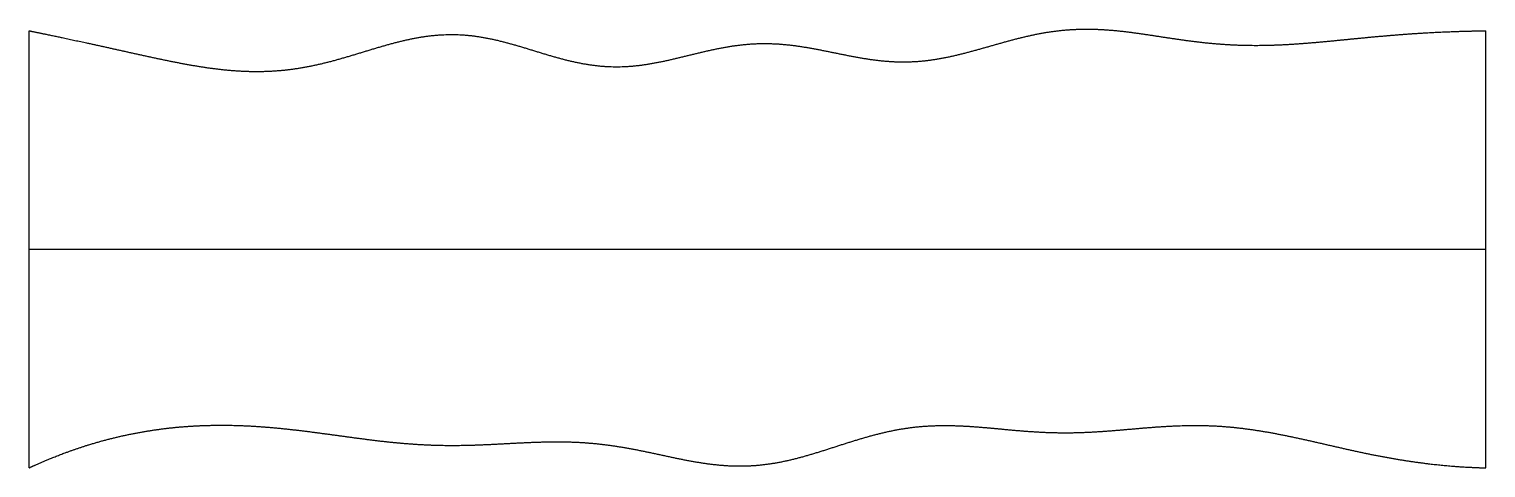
# Model space of a CAD drawing. Header units: millimetres. Extents: x 0 to 10, y 0 to 3.
import ezdxf

# ---------------------------------------------------------------- set-up
doc = ezdxf.new("R2010")
doc.units = ezdxf.units.MM
doc.layers.get('0').update_dxf_attribs({"linetype": 'CONTINUOUS'})

msp = doc.modelspace()

# ---------------------------------------------------------------- linework, layer by layer
for points in [[(0, 3), (0.039, 2.992), (0.118, 2.976), (0.237, 2.951), (0.396, 2.917), (0.595, 2.873), (0.795, 2.828), (0.995, 2.785), (1.196, 2.748), (1.397, 2.723), (1.598, 2.716), (1.799, 2.73), (2, 2.768), (2.2, 2.825), (2.4, 2.889), (2.599, 2.945), (2.798, 2.978), (2.996, 2.979), (3.195, 2.945), (3.394, 2.887), (3.593, 2.822), (3.792, 2.77), (3.991, 2.745), (4.191, 2.756), (4.39, 2.796), (4.59, 2.848), (4.79, 2.895), (4.991, 2.919), (5.191, 2.912), (5.392, 2.879), (5.592, 2.835), (5.793, 2.796), (5.992, 2.779), (6.192, 2.793), (6.391, 2.835), (6.59, 2.893), (6.789, 2.951), (6.988, 2.996), (7.188, 3.016), (7.389, 3.012), (7.59, 2.988), (7.791, 2.956), (7.992, 2.925), (8.193, 2.905), (8.394, 2.897), (8.595, 2.902), (8.796, 2.916), (8.996, 2.936), (9.197, 2.956), (9.398, 2.974), (9.598, 2.988), (9.759, 2.995), (9.88, 2.998), (9.96, 3), (10, 3)], [(0, 0), (0, 0.12), (0, 0.36), (0, 0.72), (0, 1.2), (0, 1.8), (0, 2.28), (0, 2.64), (0, 2.88), (0, 3)], [(10, 0), (10, 0.12), (10, 0.36), (10, 0.72), (10, 1.2), (10, 1.8), (10, 2.28), (10, 2.64), (10, 2.88), (10, 3)], [(0, 1.5), (0.4, 1.5), (1.2, 1.5), (2.4, 1.5), (4, 1.5), (6, 1.5), (7.6, 1.5), (8.8, 1.5), (9.6, 1.5), (10, 1.5)], [(0, 0), (0.039, 0.018), (0.117, 0.053), (0.235, 0.101), (0.393, 0.157), (0.591, 0.212), (0.789, 0.252), (0.989, 0.28), (1.189, 0.293), (1.39, 0.295), (1.591, 0.285), (1.792, 0.266), (1.993, 0.24), (2.194, 0.212), (2.394, 0.185), (2.595, 0.164), (2.795, 0.153), (2.996, 0.153), (3.196, 0.162), (3.397, 0.174), (3.598, 0.182), (3.799, 0.178), (4, 0.157), (4.201, 0.12), (4.402, 0.074), (4.602, 0.033), (4.802, 0.008), (5.001, 0.011), (5.199, 0.043), (5.397, 0.099), (5.595, 0.166), (5.793, 0.228), (5.992, 0.274), (6.192, 0.294), (6.392, 0.292), (6.593, 0.275), (6.795, 0.254), (6.996, 0.24), (7.198, 0.239), (7.399, 0.251), (7.6, 0.27), (7.8, 0.287), (8, 0.295), (8.2, 0.288), (8.4, 0.265), (8.6, 0.229), (8.8, 0.185), (9, 0.138), (9.2, 0.093), (9.4, 0.056), (9.6, 0.027), (9.76, 0.011), (9.88, 0.004), (9.96, 0.001), (10, 0)]]:
    msp.add_open_spline(points, degree=5)

doc.saveas('drawing.dxf')
